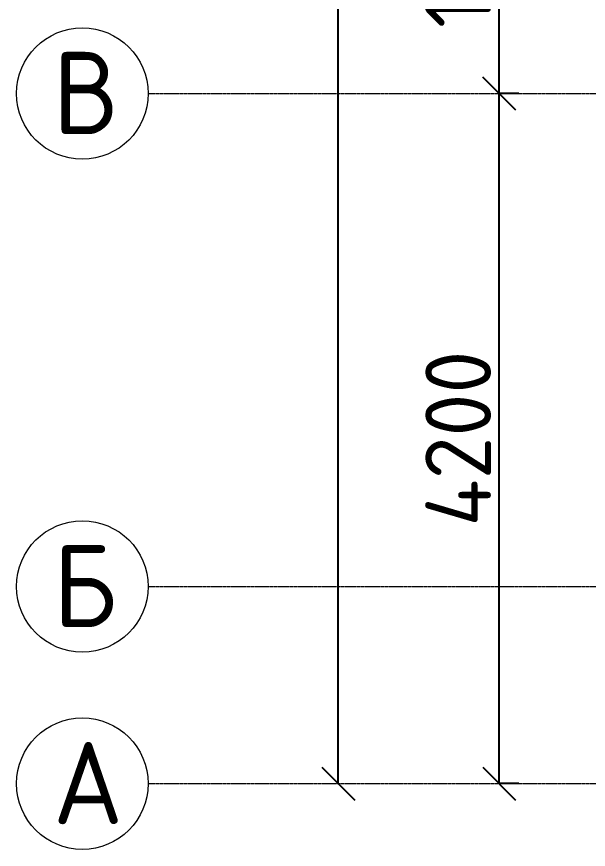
# Model space of a CAD drawing. Header units: millimetres. Extents: x -10163 to 1081624, y -5450 to 417560.
# Drawn here: x 307204 to 310685, y 55697 to 60765 of the extents above; entities that cross this region are included whole.
import ezdxf

# ---------------------------------------------------------------- set-up
doc = ezdxf.new("R2010")
doc.units = ezdxf.units.MM
doc.header["$PDMODE"] = 35
doc.linetypes.add('Штрих-пунктир', pattern=[24, 20, -1.5, 1, -1.5])
doc.layers.add('Оси 2', color=253, linetype='Continuous')
doc.layers.add('Покрытия', color=50, linetype='Continuous')
doc.styles.add('ГОСТ', font='GOST Common.ttf', dxfattribs={"height": 400})
doc.dimstyles.new('ГОСТ', dxfattribs={"dimtxt": 400, "dimasz": 200, "dimexe": 0.18, "dimexo": 0.0625, "dimgap": 50, "dimtad": 1, "dimdec": 0, "dimzin": 0, "dimdsep": 46, "dimtxsty": 'ГОСТ', "dimblk": 'OBLIQUE', "dimcen": 0.09, "dimadec": 0, "dimazin": 0, "dimtfac": 1, "dimtdec": 0, "dimtofl": 0, "dimtmove": 0, "dimatfit": 3, "dimldrblk": 'NONE', "dimfxl": 1, "dimtolj": 1, "dimtzin": 0, "dimarcsym": 0})

# ---------------------------------------------------------------- blocks, each defined once
blk = doc.blocks.new('_Oblique')
at = {"color": 0, "linetype": 'ByBlock', "lineweight": -2}
blk.add_line((-0.5, -0.5), (0.5, 0.5), dxfattribs=at)
blk = doc.blocks.new('*D953')
at = {"layer": 'Defpoints', "color": 0, "transparency": 16777216}
for p in [(310142.8, 60296.8), (310262.8, 60296.8), (310262.8, 56096.8)]:
    blk.add_point(p, dxfattribs=at)
at = {"layer": 'Покрытия', "color": 0, "lineweight": -2, "transparency": 16777216}
for p, q in [((310262.7, 60296.8), (310142.6, 60296.8)), ((310142.8, 56096.8), (310142.8, 60296.8)), ((310262.7, 56096.8), (310142.6, 56096.8))]:
    blk.add_line(p, q, dxfattribs=at)
at = {"layer": 'Покрытия', "color": 0, "lineweight": -2, "transparency": 16777216, "xscale": 200, "yscale": 200, "zscale": 200}
for p, rotation in [((310142.8, 60296.8), 90), ((310142.8, 56096.8), 270)]:
    blk.add_blockref('_Oblique', p, dxfattribs=dict(at, rotation=rotation))
at = {"layer": 'Покрытия', "color": 0, "lineweight": 9, "transparency": 16777216, "insert": (309892.8, 58196.8), "char_height": 400, "attachment_point": 5, "rotation": 90, "style": 'ГОСТ'}
blk.add_mtext('\\A1;4200', dxfattribs=at)
blk = doc.blocks.new('_None')
blk = doc.blocks.new('*D954')
at = {"layer": 'Defpoints', "color": 0, "transparency": 16777216}
for p in [(310142.8, 62096.8), (310142.8, 62096.8), (310262.8, 60296.8)]:
    blk.add_point(p, dxfattribs=at)
at = {"layer": 'Покрытия', "color": 0, "lineweight": -2, "transparency": 16777216}
for p, q in [((310142.8, 62096.8), (310143, 62096.8)), ((310142.8, 60296.8), (310142.8, 62096.8)), ((310262.7, 60296.8), (310142.6, 60296.8))]:
    blk.add_line(p, q, dxfattribs=at)
at = {"layer": 'Покрытия', "color": 0, "lineweight": -2, "transparency": 16777216, "xscale": 200, "yscale": 200, "zscale": 200}
for p, rotation in [((310142.8, 62096.8), 90), ((310142.8, 60296.8), 270)]:
    blk.add_blockref('_Oblique', p, dxfattribs=dict(at, rotation=rotation))
at = {"layer": 'Покрытия', "color": 0, "lineweight": 9, "transparency": 16777216, "insert": (309892.8, 61196.8), "char_height": 400, "attachment_point": 5, "rotation": 90, "style": 'ГОСТ'}
blk.add_mtext('\\A1;1800', dxfattribs=at)
blk = doc.blocks.new('*D963')
at = {"layer": 'Defpoints', "color": 0, "transparency": 16777216}
for p in [(309162.8, 78896.8), (309162.8, 78896.8), (309162.8, 56096.8)]:
    blk.add_point(p, dxfattribs=at)
at = {"layer": 'Покрытия', "color": 0, "lineweight": -2, "transparency": 16777216}
for p, q in [((309162.8, 78896.8), (309163, 78896.8)), ((309162.8, 56096.8), (309162.8, 78896.8)), ((309162.8, 56096.8), (309163, 56096.8))]:
    blk.add_line(p, q, dxfattribs=at)
at = {"layer": 'Покрытия', "color": 0, "lineweight": -2, "transparency": 16777216, "xscale": 200, "yscale": 200, "zscale": 200}
for p, rotation in [((309162.8, 78896.8), 90), ((309162.8, 56096.8), 270)]:
    blk.add_blockref('_Oblique', p, dxfattribs=dict(at, rotation=rotation))
at = {"layer": 'Покрытия', "color": 0, "lineweight": 9, "transparency": 16777216, "insert": (308912.8, 67496.8), "char_height": 400, "attachment_point": 5, "rotation": 90, "style": 'ГОСТ'}
blk.add_mtext('\\A1;22800', dxfattribs=at)

msp = doc.modelspace()

# ---------------------------------------------------------------- linework, layer by layer
at = {"layer": 'Оси 2', "linetype": 'Штрих-пунктир', "lineweight": 9}
for p, q in [((308004.064, 60296.76), (344424.064, 60296.76)), ((308004.064, 60296.76), (344424.064, 60296.76)), ((308004.064, 57296.76), (344424.064, 57296.76)), ((308004.064, 57296.76), (344424.064, 57296.76)), ((308004.064, 56096.76), (344424.064, 56096.76)), ((308004.064, 56096.76), (344424.064, 56096.76))]:
    msp.add_line(p, q, dxfattribs=at)
at = {"layer": 'Оси 2', "lineweight": 9}
for centre in [(307604.064, 60296.76), (307604.064, 60296.76), (307604.064, 57296.76), (307604.064, 57296.76), (307604.064, 56096.76), (307604.064, 56096.76)]:
    msp.add_circle(centre, 400, dxfattribs=at)

# ---------------------------------------------------------------- texts
at = {"layer": 'Оси 2', "lineweight": 9, "char_height": 500, "attachment_point": 1, "style": 'ГОСТ'}
for s, insert in [('В', (307424.699, 60550.483)), ('Б', (307424.699, 57550.483)), ('А', (307424.699, 56350.483))]:
    msp.add_mtext_dynamic_manual_height_columns(s, width=529.33393, gutter_width=12.5, heights=[0], dxfattribs=dict(at, insert=insert))

# ---------------------------------------------------------------- dimensions: what is measured, and where the dimension line sits
at = {"layer": 'Покрытия', "lineweight": 9}
for base, p1, p2, picture, middle in [((309162.784, 78896.76), (309162.784, 56096.76), (309162.784, 78896.76), '*D963', (308912.784, 67496.76)), ((310142.784, 60296.76), (310262.784, 56096.76), (310262.784, 60296.76), '*D953', (309892.784, 58196.76))]:
    dim = msp.add_linear_dim(base=base, p1=p1, p2=p2, angle=90, dimstyle='ГОСТ', dxfattribs=at)
    dim.commit()
    dim.dimension.update_dxf_attribs({"geometry": picture, "text_midpoint": middle})
dim = msp.add_linear_dim(base=(310142.784, 62096.76), p1=(310262.784, 60296.76), p2=(310142.784, 62096.76), angle=90, dimstyle='ГОСТ', override={"dimtmove": 1}, dxfattribs=at)
dim.commit()
dim.dimension.update_dxf_attribs({"geometry": '*D954', "text_midpoint": (309892.784, 61196.76)})

doc.saveas('drawing.dxf')
